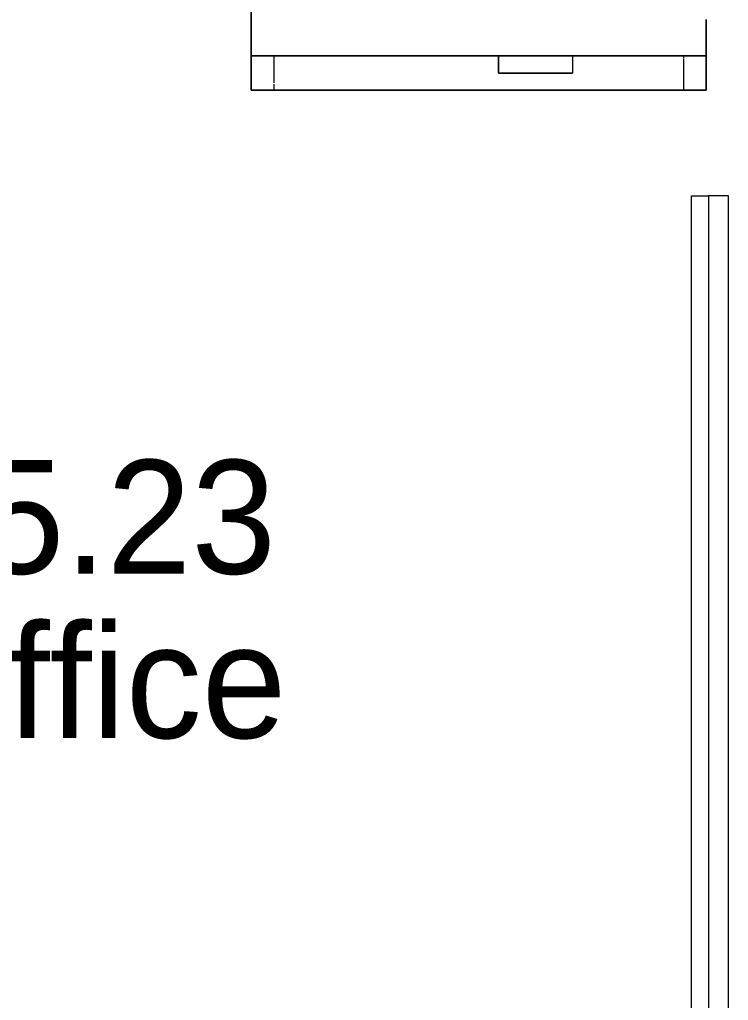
# Model space of a CAD drawing. Header units: millimetres. Extents: x 155927 to 326028, y -36033 to 97293.
# Drawn here: x 221458 to 222704, y 31010 to 32735 of the extents above; entities that cross this region are included whole.
import ezdxf

# ---------------------------------------------------------------- set-up
doc = ezdxf.new("R2010")
doc.units = ezdxf.units.MM
doc.header["$MEASUREMENT"] = 0
doc.layers.add('A-AREA-IDEN', color=7, linetype='CONTINUOUS', lineweight=9)
doc.layers.add('I-FURN', color=8, linetype='CONTINUOUS', lineweight=9)
doc.styles.add('Century Gothic', font='GOTHIC.TTF', dxfattribs={"height": 200})

msp = doc.modelspace()

# ---------------------------------------------------------------- linework, layer by layer
at = {"layer": 'I-FURN'}
for p, q in [((221865.2, 34211.3), (221865.2, 32611.3)), ((221865.2, 32611.3), (221865.2, 34211.3)), ((222665.2, 32611.3), (222665.2, 32735.2)), ((222665.2, 32735.2), (222665.2, 32611.3)), ((221865.2, 32671.3), (222300.2, 32671.3)), ((221905.2, 32671.3), (221865.2, 32671.3)), ((221865.2, 32671.3), (221865.2, 32611.3)), ((221865.2, 32611.3), (221865.2, 32671.3)), ((222625.2, 32671.3), (221905.2, 32671.3)), ((221905.2, 32671.3), (221905.2, 32624.2)), ((221905.2, 32671.3), (221905.2, 32624.2)), ((222300.2, 32671.3), (222430.2, 32671.3)), ((222300.2, 32671.3), (222300.2, 32641.3)), ((222300.2, 32641.3), (222300.2, 32671.3)), ((222430.2, 32671.3), (222665.2, 32671.3)), ((222430.2, 32671.3), (222430.2, 32641.3)), ((222430.2, 32671.3), (222430.2, 32641.3)), ((222665.2, 32671.3), (222625.2, 32671.3)), ((222625.2, 32671.3), (222625.2, 32667.3)), ((222625.2, 32671.3), (222625.2, 32667.3)), ((222665.2, 32671.3), (222665.2, 32611.3)), ((222665.2, 32671.3), (222665.2, 32611.3)), ((222625.2, 32666.2), (222625.2, 32611.3)), ((222625.2, 32666.2), (222625.2, 32611.3)), ((222430.2, 32641.3), (222300.2, 32641.3)), ((222300.2, 32641.3), (222430.2, 32641.3)), ((221905.2, 32621.9), (221905.2, 32611.3)), ((221905.2, 32621.9), (221905.2, 32611.3)), ((221865.2, 32611.3), (221905.2, 32611.3)), ((222665.2, 32611.3), (221865.2, 32611.3)), ((221865.2, 32611.3), (222665.2, 32611.3)), ((222665.2, 32611.3), (221865.2, 32611.3)), ((221905.2, 32611.3), (222625.2, 32611.3)), ((222625.2, 32611.3), (222665.2, 32611.3)), ((222639, 32425.2), (222669, 32425.2)), ((222639, 30025.2), (222639, 32425.2)), ((222669, 32425.2), (222669, 30025.2)), ((222704, 32425.2), (222669, 32425.2)), ((222669, 32425.2), (222669, 30025.2)), ((222704, 30025.2), (222704, 32425.2))]:
    msp.add_line(p, q, dxfattribs=at)

# ---------------------------------------------------------------- texts
at = {"layer": 'A-AREA-IDEN', "style": 'Century Gothic'}
for s, p in [('5.23', (221388.3, 31760.8)), ('Office', (221228.6, 31471.8))]:
    msp.add_text(s, height=200, dxfattribs=at).set_placement(p)

doc.saveas('drawing.dxf')
